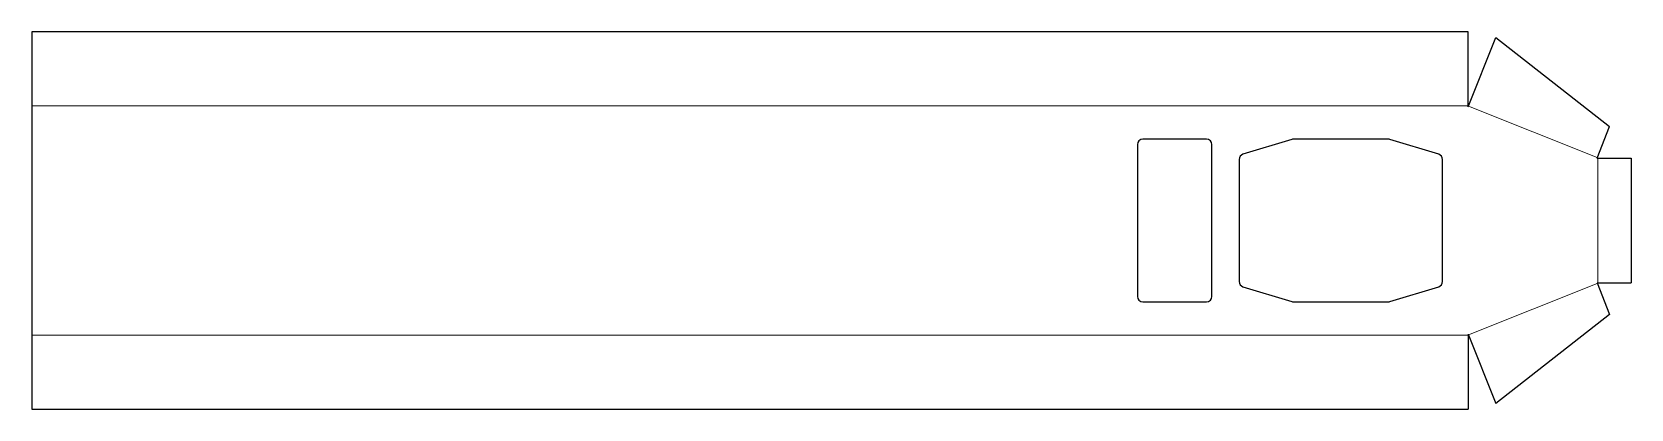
# Model space of a CAD drawing. Header units: millimetres. Extents: x -10 to 1169, y -229 to 49.
import ezdxf

# ---------------------------------------------------------------- set-up
doc = ezdxf.new("R2010")
doc.units = ezdxf.units.MM

msp = doc.modelspace()

# ---------------------------------------------------------------- linework, layer by layer
at = {"color": 7, "linetype": 'Continuous', "lineweight": 25}
for p, q in [((-10, 49), (-10, -229)), ((1048.8, 49), (-10, 49)), ((1048.8, -6.3), (1048.8, 49)), ((1048.8, -6.3), (1069.3, 45)), ((1069.3, 45), (1153.2, -20.8)), ((1143.9, -44.1), (1153.2, -20.8)), ((805, -34), (805, -146)), ((856, -30), (809, -30)), ((860, -146), (860, -34)), ((918.8, -30.2), (882.8, -41.2)), ((990, -30), (920, -30)), ((1027.2, -41.2), (991.2, -30.2)), ((880, -45), (880, -135)), ((1030, -135), (1030, -45)), ((1143.9, -44.1), (1169, -44.1)), ((1169, -44.1), (1169, -135.9)), ((882.8, -138.8), (918.8, -149.8)), ((991.2, -149.8), (1027.2, -138.8)), ((1143.9, -135.9), (1169, -135.9)), ((1143.9, -135.9), (1153.2, -159.2)), ((809, -150), (856, -150)), ((920, -150), (990, -150)), ((1153.2, -159.2), (1069.3, -225)), ((1048.8, -173.7), (1069.3, -225)), ((1048.8, -173.7), (1048.8, -229)), ((-10, -229), (1048.8, -229))]:
    msp.add_line(p, q, dxfattribs=at)
at = {"color": 8, "linetype": 'Continuous', "lineweight": 0}
for p, q in [((1048.8, -5.5), (-10, -5.5)), ((1144.1, -43.6), (1049.1, -5.6)), ((1144.5, -135.9), (1144.5, -44.1)), ((1049.1, -174.4), (1144.1, -136.4)), ((-10, -174.5), (1048.8, -174.5))]:
    msp.add_line(p, q, dxfattribs=at)
at = {"color": 7, "linetype": 'Continuous', "lineweight": 25}
for centre, start, end in [((809, -34), 90, 180), ((856, -34), 0, 90), ((920, -34), 90, 106.9908), ((990, -34), 73.0092, 90), ((884, -45), 106.9908, 180), ((1026, -45), 0, 73.0092), ((884, -135), 180, 253.0092), ((1026, -135), 286.9908, 360), ((809, -146), 180, 270), ((856, -146), 270, 360), ((920, -146), 253.0092, 270), ((990, -146), 270, 286.9908)]:
    msp.add_arc(centre, 4, start, end, dxfattribs=at)

doc.saveas('drawing.dxf')
